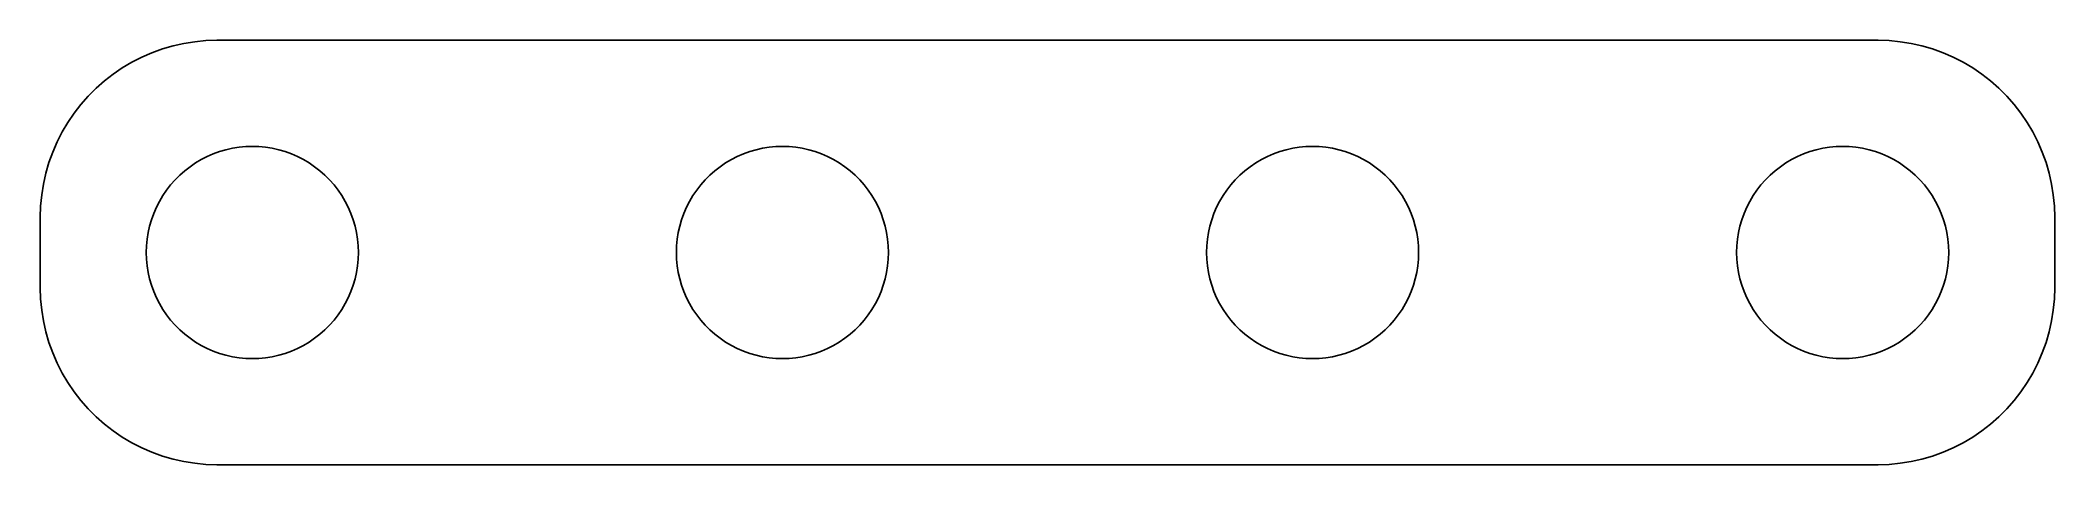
# Model space of a CAD drawing. Header units: metres. Extents: x -28.5 to 28.5, y -6 to 6.
import ezdxf

# ---------------------------------------------------------------- set-up
doc = ezdxf.new("R2010")
doc.units = ezdxf.units.M

msp = doc.modelspace()

# ---------------------------------------------------------------- linework, layer by layer
for p, q in [((-25.0451, 5.75528), (-25.3406, 5.64888)), ((-24.7435, 5.84291), (-25.0451, 5.75528)), ((-24.4369, 5.91144), (-24.7435, 5.84291)), ((-24.1267, 5.96057), (-24.4369, 5.91144)), ((-23.8139, 5.99013), (-24.1267, 5.96057)), ((-23.5, 6), (-23.8139, 5.99013)), ((23.5, 6), (-23.5, 6)), ((23.8139, 5.99013), (23.5, 6)), ((24.1267, 5.96057), (23.8139, 5.99013)), ((24.4369, 5.91144), (24.1267, 5.96057)), ((24.7435, 5.84291), (24.4369, 5.91144)), ((25.0451, 5.75528), (24.7435, 5.84291)), ((25.3406, 5.64888), (25.0451, 5.75528)), ((-26.1791, 5.22163), (-26.4389, 5.04509)), ((-25.9088, 5.38153), (-26.1791, 5.22163)), ((-25.6289, 5.52414), (-25.9088, 5.38153)), ((-25.3406, 5.64888), (-25.6289, 5.52414)), ((25.6289, 5.52414), (25.3406, 5.64888)), ((25.9088, 5.38153), (25.6289, 5.52414)), ((26.1791, 5.22163), (25.9088, 5.38153)), ((26.4389, 5.04509), (26.1791, 5.22163)), ((-26.9227, 4.64484), (-27.1448, 4.42273)), ((-26.6871, 4.85257), (-26.9227, 4.64484)), ((-26.4389, 5.04509), (-26.6871, 4.85257)), ((26.6871, 4.85257), (26.4389, 5.04509)), ((26.9227, 4.64484), (26.6871, 4.85257)), ((27.1448, 4.42273), (26.9227, 4.64484)), ((-27.3526, 4.18712), (-27.5451, 3.93892)), ((-27.1448, 4.42273), (-27.3526, 4.18712)), ((27.3526, 4.18712), (27.1448, 4.42273)), ((27.5451, 3.93892), (27.3526, 4.18712)), ((-27.7216, 3.67914), (-27.8815, 3.40877)), ((-27.5451, 3.93892), (-27.7216, 3.67914)), ((27.7216, 3.67914), (27.5451, 3.93892)), ((27.8815, 3.40877), (27.7216, 3.67914)), ((-28.0241, 3.12889), (-28.1489, 2.84062)), ((-27.8815, 3.40877), (-28.0241, 3.12889)), ((-23.6044, 2.78932), (-23.427, 2.85316)), ((-23.427, 2.85316), (-23.2461, 2.90575)), ((-23.2461, 2.90575), (-23.0621, 2.94685)), ((-23.0621, 2.94685), (-22.876, 2.97633)), ((-22.876, 2.97633), (-22.6884, 2.99408)), ((-22.6884, 2.99408), (-22.5, 3)), ((-22.5, 3), (-22.3116, 2.99408)), ((-22.3116, 2.99408), (-22.124, 2.97633)), ((-22.124, 2.97633), (-21.9379, 2.94685)), ((-21.9379, 2.94685), (-21.7539, 2.90575)), ((-21.7539, 2.90575), (-21.5729, 2.85316)), ((-21.5729, 2.85316), (-21.3956, 2.78932)), ((-8.60437, 2.78932), (-8.42705, 2.85316)), ((-8.42705, 2.85316), (-8.24606, 2.90575)), ((-8.24606, 2.90575), (-8.06213, 2.94685)), ((-8.06213, 2.94685), (-7.87599, 2.97633)), ((-7.87599, 2.97633), (-7.68837, 2.99408)), ((-7.68837, 2.99408), (-7.5, 3)), ((-7.5, 3), (-7.31161, 2.99408)), ((-7.31161, 2.99408), (-7.12399, 2.97633)), ((-7.12399, 2.97633), (-6.93785, 2.94685)), ((-6.93785, 2.94685), (-6.75392, 2.90575)), ((-6.75392, 2.90575), (-6.57294, 2.85316)), ((-6.57294, 2.85316), (-6.39561, 2.78932)), ((6.39561, 2.78932), (6.57294, 2.85316)), ((6.57294, 2.85316), (6.75392, 2.90575)), ((6.75392, 2.90575), (6.93785, 2.94685)), ((6.93785, 2.94685), (7.12399, 2.97633)), ((7.12399, 2.97633), (7.31161, 2.99408)), ((7.31161, 2.99408), (7.5, 3)), ((7.5, 3), (7.68837, 2.99408)), ((7.68837, 2.99408), (7.87599, 2.97633)), ((7.87599, 2.97633), (8.06213, 2.94685)), ((8.06213, 2.94685), (8.24606, 2.90575)), ((8.24606, 2.90575), (8.42705, 2.85316)), ((8.42705, 2.85316), (8.60437, 2.78932)), ((21.3956, 2.78932), (21.5729, 2.85316)), ((21.5729, 2.85316), (21.7539, 2.90575)), ((21.7539, 2.90575), (21.9379, 2.94685)), ((21.9379, 2.94685), (22.124, 2.97633)), ((22.124, 2.97633), (22.3116, 2.99408)), ((22.3116, 2.99408), (22.5, 3)), ((22.5, 3), (22.6884, 2.99408)), ((22.6884, 2.99408), (22.876, 2.97633)), ((22.876, 2.97633), (23.0621, 2.94685)), ((23.0621, 2.94685), (23.2461, 2.90575)), ((23.2461, 2.90575), (23.427, 2.85316)), ((23.427, 2.85316), (23.6044, 2.78932)), ((28.0241, 3.12889), (27.8815, 3.40877)), ((28.1489, 2.84062), (28.0241, 3.12889)), ((-28.2553, 2.54509), (-28.3429, 2.24345)), ((-28.1489, 2.84062), (-28.2553, 2.54509)), ((-24.5536, 2.1869), (-24.4123, 2.31154)), ((-24.4123, 2.31154), (-24.2634, 2.42705)), ((-24.2634, 2.42705), (-24.1075, 2.53297)), ((-24.1075, 2.53297), (-23.9453, 2.62891)), ((-23.9453, 2.62891), (-23.7773, 2.71448)), ((-23.7773, 2.71448), (-23.6044, 2.78932)), ((-21.3956, 2.78932), (-21.2227, 2.71448)), ((-21.2227, 2.71448), (-21.0547, 2.62891)), ((-21.0547, 2.62891), (-20.8925, 2.53297)), ((-20.8925, 2.53297), (-20.7366, 2.42705)), ((-20.7366, 2.42705), (-20.5877, 2.31154)), ((-20.5877, 2.31154), (-20.4464, 2.1869)), ((-9.55363, 2.1869), (-9.41226, 2.31154)), ((-9.41226, 2.31154), (-9.26335, 2.42705)), ((-9.26335, 2.42705), (-9.10747, 2.53297)), ((-9.10747, 2.53297), (-8.94525, 2.62891)), ((-8.94525, 2.62891), (-8.77733, 2.71448)), ((-8.77733, 2.71448), (-8.60437, 2.78932)), ((-6.39561, 2.78932), (-6.22266, 2.71448)), ((-6.22266, 2.71448), (-6.05473, 2.62891)), ((-6.05473, 2.62891), (-5.89252, 2.53297)), ((-5.89252, 2.53297), (-5.73663, 2.42705)), ((-5.73663, 2.42705), (-5.58772, 2.31154)), ((-5.58772, 2.31154), (-5.44635, 2.1869)), ((5.44635, 2.1869), (5.58772, 2.31154)), ((5.58772, 2.31154), (5.73663, 2.42705)), ((5.73663, 2.42705), (5.89252, 2.53297)), ((5.89252, 2.53297), (6.05473, 2.62891)), ((6.05473, 2.62891), (6.22266, 2.71448)), ((6.22266, 2.71448), (6.39561, 2.78932)), ((8.60437, 2.78932), (8.77733, 2.71448)), ((8.77733, 2.71448), (8.94525, 2.62891)), ((8.94525, 2.62891), (9.10747, 2.53297)), ((9.10747, 2.53297), (9.26335, 2.42705)), ((9.26335, 2.42705), (9.41226, 2.31154)), ((9.41226, 2.31154), (9.55363, 2.1869)), ((20.4464, 2.1869), (20.5877, 2.31154)), ((20.5877, 2.31154), (20.7366, 2.42705)), ((20.7366, 2.42705), (20.8925, 2.53297)), ((20.8925, 2.53297), (21.0547, 2.62891)), ((21.0547, 2.62891), (21.2227, 2.71448)), ((21.2227, 2.71448), (21.3956, 2.78932)), ((23.6044, 2.78932), (23.7773, 2.71448)), ((23.7773, 2.71448), (23.9453, 2.62891)), ((23.9453, 2.62891), (24.1075, 2.53297)), ((24.1075, 2.53297), (24.2634, 2.42705)), ((24.2634, 2.42705), (24.4123, 2.31154)), ((24.4123, 2.31154), (24.5536, 2.1869)), ((28.2553, 2.54509), (28.1489, 2.84062)), ((28.3429, 2.24345), (28.2553, 2.54509)), ((-28.4114, 1.9369), (-28.4606, 1.62666)), ((-28.3429, 2.24345), (-28.4114, 1.9369)), ((-25.033, 1.60747), (-24.927, 1.76335)), ((-24.927, 1.76335), (-24.8115, 1.91226)), ((-24.8115, 1.91226), (-24.6869, 2.05363)), ((-24.6869, 2.05363), (-24.5536, 2.1869)), ((-20.4464, 2.1869), (-20.3131, 2.05363)), ((-20.3131, 2.05363), (-20.1884, 1.91226)), ((-20.1884, 1.91226), (-20.0729, 1.76335)), ((-20.0729, 1.76335), (-19.967, 1.60747)), ((-10.033, 1.60747), (-9.92705, 1.76335)), ((-9.92705, 1.76335), (-9.81154, 1.91226)), ((-9.81154, 1.91226), (-9.6869, 2.05363)), ((-9.6869, 2.05363), (-9.55363, 2.1869)), ((-5.44635, 2.1869), (-5.31308, 2.05363)), ((-5.31308, 2.05363), (-5.18845, 1.91226)), ((-5.18845, 1.91226), (-5.07294, 1.76335)), ((-5.07294, 1.76335), (-4.96701, 1.60747)), ((4.96701, 1.60747), (5.07294, 1.76335)), ((5.07294, 1.76335), (5.18845, 1.91226)), ((5.18845, 1.91226), (5.31308, 2.05363)), ((5.31308, 2.05363), (5.44635, 2.1869)), ((9.55363, 2.1869), (9.6869, 2.05363)), ((9.6869, 2.05363), (9.81154, 1.91226)), ((9.81154, 1.91226), (9.92705, 1.76335)), ((9.92705, 1.76335), (10.033, 1.60747)), ((19.967, 1.60747), (20.0729, 1.76335)), ((20.0729, 1.76335), (20.1884, 1.91226)), ((20.1884, 1.91226), (20.3131, 2.05363)), ((20.3131, 2.05363), (20.4464, 2.1869)), ((24.5536, 2.1869), (24.6869, 2.05363)), ((24.6869, 2.05363), (24.8115, 1.91226)), ((24.8115, 1.91226), (24.927, 1.76335)), ((24.927, 1.76335), (25.033, 1.60747)), ((28.4114, 1.9369), (28.3429, 2.24345)), ((28.4606, 1.62666), (28.4114, 1.9369)), ((-28.4901, 1.31395), (-28.5, 1)), ((-28.4606, 1.62666), (-28.4901, 1.31395)), ((-25.2893, 1.10437), (-25.2145, 1.27733)), ((-25.2145, 1.27733), (-25.1289, 1.44525)), ((-25.1289, 1.44525), (-25.033, 1.60747)), ((-19.967, 1.60747), (-19.8711, 1.44525)), ((-19.8711, 1.44525), (-19.7855, 1.27733)), ((-19.7855, 1.27733), (-19.7107, 1.10437)), ((-10.2893, 1.10437), (-10.2145, 1.27733)), ((-10.2145, 1.27733), (-10.1289, 1.44525)), ((-10.1289, 1.44525), (-10.033, 1.60747)), ((-4.96701, 1.60747), (-4.87108, 1.44525)), ((-4.87108, 1.44525), (-4.78551, 1.27733)), ((-4.78551, 1.27733), (-4.71066, 1.10437)), ((4.71066, 1.10437), (4.78551, 1.27733)), ((4.78551, 1.27733), (4.87108, 1.44525)), ((4.87108, 1.44525), (4.96701, 1.60747)), ((10.033, 1.60747), (10.1289, 1.44525)), ((10.1289, 1.44525), (10.2145, 1.27733)), ((10.2145, 1.27733), (10.2893, 1.10437)), ((19.7107, 1.10437), (19.7855, 1.27733)), ((19.7855, 1.27733), (19.8711, 1.44525)), ((19.8711, 1.44525), (19.967, 1.60747)), ((25.033, 1.60747), (25.1289, 1.44525)), ((25.1289, 1.44525), (25.2145, 1.27733)), ((25.2145, 1.27733), (25.2893, 1.10437)), ((28.4901, 1.31395), (28.4606, 1.62666)), ((28.5, 1), (28.4901, 1.31395)), ((-28.5, 1), (-28.5, -1)), ((-25.4469, 0.562134), (-25.4057, 0.746063)), ((-25.4057, 0.746063), (-25.3532, 0.927048)), ((-25.3532, 0.927048), (-25.2893, 1.10437)), ((-19.7107, 1.10437), (-19.6468, 0.927048)), ((-19.6468, 0.927048), (-19.5942, 0.746063)), ((-19.5942, 0.746063), (-19.5531, 0.562134)), ((-10.4469, 0.562134), (-10.4057, 0.746063)), ((-10.4057, 0.746063), (-10.3532, 0.927048)), ((-10.3532, 0.927048), (-10.2893, 1.10437)), ((-4.71066, 1.10437), (-4.64682, 0.927048)), ((-4.64682, 0.927048), (-4.59424, 0.746063)), ((-4.59424, 0.746063), (-4.55313, 0.562134)), ((4.55313, 0.562134), (4.59424, 0.746063)), ((4.59424, 0.746063), (4.64682, 0.927048)), ((4.64682, 0.927048), (4.71066, 1.10437)), ((10.2893, 1.10437), (10.3532, 0.927048)), ((10.3532, 0.927048), (10.4057, 0.746063)), ((10.4057, 0.746063), (10.4469, 0.562134)), ((19.5531, 0.562134), (19.5942, 0.746063)), ((19.5942, 0.746063), (19.6468, 0.927048)), ((19.6468, 0.927048), (19.7107, 1.10437)), ((25.2893, 1.10437), (25.3532, 0.927048)), ((25.3532, 0.927048), (25.4057, 0.746063)), ((25.4057, 0.746063), (25.4469, 0.562134)), ((28.5, -1), (28.5, 1)), ((-25.5, 0), (-25.4941, 0.18837)), ((-25.4941, -0.18837), (-25.5, 0)), ((-25.4941, 0.18837), (-25.4763, 0.375992)), ((-25.4763, 0.375992), (-25.4469, 0.562134)), ((-19.5531, 0.562134), (-19.5237, 0.375992)), ((-19.5237, 0.375992), (-19.5059, 0.18837)), ((-19.5059, 0.18837), (-19.5, 0)), ((-19.5, 0), (-19.5059, -0.18837)), ((-10.5, 0), (-10.4941, 0.18837)), ((-10.4941, -0.18837), (-10.5, 0)), ((-10.4941, 0.18837), (-10.4763, 0.375992)), ((-10.4763, 0.375992), (-10.4469, 0.562134)), ((-4.55313, 0.562134), (-4.52365, 0.375992)), ((-4.52365, 0.375992), (-4.50591, 0.18837)), ((-4.50591, 0.18837), (-4.5, 0)), ((-4.5, 0), (-4.50591, -0.18837)), ((4.5, 0), (4.50591, 0.18837)), ((4.50591, -0.18837), (4.5, 0)), ((4.50591, 0.18837), (4.52365, 0.375992)), ((4.52365, 0.375992), (4.55313, 0.562134)), ((10.4469, 0.562134), (10.4763, 0.375992)), ((10.4763, 0.375992), (10.4941, 0.18837)), ((10.4941, 0.18837), (10.5, 0)), ((10.5, 0), (10.4941, -0.18837)), ((19.5, 0), (19.5059, 0.18837)), ((19.5059, -0.18837), (19.5, 0)), ((19.5059, 0.18837), (19.5237, 0.375992)), ((19.5237, 0.375992), (19.5531, 0.562134)), ((25.4469, 0.562134), (25.4763, 0.375992)), ((25.4763, 0.375992), (25.4941, 0.18837)), ((25.4941, 0.18837), (25.5, 0)), ((25.5, 0), (25.4941, -0.18837)), ((-25.4763, -0.375992), (-25.4941, -0.18837)), ((-25.4469, -0.562134), (-25.4763, -0.375992)), ((-25.4057, -0.746063), (-25.4469, -0.562134)), ((-19.5531, -0.562134), (-19.5942, -0.746063)), ((-19.5237, -0.375992), (-19.5531, -0.562134)), ((-19.5059, -0.18837), (-19.5237, -0.375992)), ((-10.4763, -0.375992), (-10.4941, -0.18837)), ((-10.4469, -0.562134), (-10.4763, -0.375992)), ((-10.4057, -0.746063), (-10.4469, -0.562134)), ((-4.55313, -0.562134), (-4.59424, -0.746063)), ((-4.52365, -0.375992), (-4.55313, -0.562134)), ((-4.50591, -0.18837), (-4.52365, -0.375992)), ((4.52365, -0.375992), (4.50591, -0.18837)), ((4.55313, -0.562134), (4.52365, -0.375992)), ((4.59424, -0.746063), (4.55313, -0.562134)), ((10.4469, -0.562134), (10.4057, -0.746063)), ((10.4763, -0.375992), (10.4469, -0.562134)), ((10.4941, -0.18837), (10.4763, -0.375992)), ((19.5237, -0.375992), (19.5059, -0.18837)), ((19.5531, -0.562134), (19.5237, -0.375992)), ((19.5942, -0.746063), (19.5531, -0.562134)), ((25.4469, -0.562134), (25.4057, -0.746063)), ((25.4763, -0.375992), (25.4469, -0.562134)), ((25.4941, -0.18837), (25.4763, -0.375992)), ((-28.5, -1), (-28.4901, -1.31395)), ((-25.3532, -0.927048), (-25.4057, -0.746063)), ((-25.2893, -1.10437), (-25.3532, -0.927048)), ((-25.2145, -1.27733), (-25.2893, -1.10437)), ((-19.7107, -1.10437), (-19.7855, -1.27733)), ((-19.6468, -0.927048), (-19.7107, -1.10437)), ((-19.5942, -0.746063), (-19.6468, -0.927048)), ((-10.3532, -0.927048), (-10.4057, -0.746063)), ((-10.2893, -1.10437), (-10.3532, -0.927048)), ((-10.2145, -1.27733), (-10.2893, -1.10437)), ((-4.71066, -1.10437), (-4.78551, -1.27733)), ((-4.64682, -0.927048), (-4.71066, -1.10437)), ((-4.59424, -0.746063), (-4.64682, -0.927048)), ((4.64682, -0.927048), (4.59424, -0.746063)), ((4.71066, -1.10437), (4.64682, -0.927048)), ((4.78551, -1.27733), (4.71066, -1.10437)), ((10.2893, -1.10437), (10.2145, -1.27733)), ((10.3532, -0.927048), (10.2893, -1.10437)), ((10.4057, -0.746063), (10.3532, -0.927048)), ((19.6468, -0.927048), (19.5942, -0.746063)), ((19.7107, -1.10437), (19.6468, -0.927048)), ((19.7855, -1.27733), (19.7107, -1.10437)), ((25.2893, -1.10437), (25.2145, -1.27733)), ((25.3532, -0.927048), (25.2893, -1.10437)), ((25.4057, -0.746063), (25.3532, -0.927048)), ((28.4901, -1.31395), (28.5, -1)), ((-28.4901, -1.31395), (-28.4606, -1.62666)), ((-28.4606, -1.62666), (-28.4114, -1.9369)), ((-25.1289, -1.44525), (-25.2145, -1.27733)), ((-25.033, -1.60747), (-25.1289, -1.44525)), ((-24.927, -1.76335), (-25.033, -1.60747)), ((-19.967, -1.60747), (-20.0729, -1.76335)), ((-19.8711, -1.44525), (-19.967, -1.60747)), ((-19.7855, -1.27733), (-19.8711, -1.44525)), ((-10.1289, -1.44525), (-10.2145, -1.27733)), ((-10.033, -1.60747), (-10.1289, -1.44525)), ((-9.92705, -1.76335), (-10.033, -1.60747)), ((-4.96701, -1.60747), (-5.07294, -1.76335)), ((-4.87108, -1.44525), (-4.96701, -1.60747)), ((-4.78551, -1.27733), (-4.87108, -1.44525)), ((4.87108, -1.44525), (4.78551, -1.27733)), ((4.96701, -1.60747), (4.87108, -1.44525)), ((5.07294, -1.76335), (4.96701, -1.60747)), ((10.033, -1.60747), (9.92705, -1.76335)), ((10.1289, -1.44525), (10.033, -1.60747)), ((10.2145, -1.27733), (10.1289, -1.44525)), ((19.8711, -1.44525), (19.7855, -1.27733)), ((19.967, -1.60747), (19.8711, -1.44525)), ((20.0729, -1.76335), (19.967, -1.60747)), ((25.033, -1.60747), (24.927, -1.76335)), ((25.1289, -1.44525), (25.033, -1.60747)), ((25.2145, -1.27733), (25.1289, -1.44525)), ((28.4114, -1.9369), (28.4606, -1.62666)), ((28.4606, -1.62666), (28.4901, -1.31395)), ((-28.4114, -1.9369), (-28.3429, -2.24345)), ((-28.3429, -2.24345), (-28.2553, -2.54509)), ((-24.8115, -1.91226), (-24.927, -1.76335)), ((-24.6869, -2.05363), (-24.8115, -1.91226)), ((-24.5536, -2.1869), (-24.6869, -2.05363)), ((-24.4123, -2.31154), (-24.5536, -2.1869)), ((-20.4464, -2.1869), (-20.5877, -2.31154)), ((-20.3131, -2.05363), (-20.4464, -2.1869)), ((-20.1884, -1.91226), (-20.3131, -2.05363)), ((-20.0729, -1.76335), (-20.1884, -1.91226)), ((-9.81154, -1.91226), (-9.92705, -1.76335)), ((-9.6869, -2.05363), (-9.81154, -1.91226)), ((-9.55363, -2.1869), (-9.6869, -2.05363)), ((-9.41226, -2.31154), (-9.55363, -2.1869)), ((-5.44635, -2.1869), (-5.58772, -2.31154)), ((-5.31308, -2.05363), (-5.44635, -2.1869)), ((-5.18845, -1.91226), (-5.31308, -2.05363)), ((-5.07294, -1.76335), (-5.18845, -1.91226)), ((5.18845, -1.91226), (5.07294, -1.76335)), ((5.31308, -2.05363), (5.18845, -1.91226)), ((5.44635, -2.1869), (5.31308, -2.05363)), ((5.58772, -2.31154), (5.44635, -2.1869)), ((9.55363, -2.1869), (9.41226, -2.31154)), ((9.6869, -2.05363), (9.55363, -2.1869)), ((9.81154, -1.91226), (9.6869, -2.05363)), ((9.92705, -1.76335), (9.81154, -1.91226)), ((20.1884, -1.91226), (20.0729, -1.76335)), ((20.3131, -2.05363), (20.1884, -1.91226)), ((20.4464, -2.1869), (20.3131, -2.05363)), ((20.5877, -2.31154), (20.4464, -2.1869)), ((24.5536, -2.1869), (24.4123, -2.31154)), ((24.6869, -2.05363), (24.5536, -2.1869)), ((24.8115, -1.91226), (24.6869, -2.05363)), ((24.927, -1.76335), (24.8115, -1.91226)), ((28.2553, -2.54509), (28.3429, -2.24345)), ((28.3429, -2.24345), (28.4114, -1.9369)), ((-28.2553, -2.54509), (-28.1489, -2.84062)), ((-28.1489, -2.84062), (-28.0241, -3.12889)), ((-24.2634, -2.42705), (-24.4123, -2.31154)), ((-24.1075, -2.53297), (-24.2634, -2.42705)), ((-23.9453, -2.62891), (-24.1075, -2.53297)), ((-23.7773, -2.71448), (-23.9453, -2.62891)), ((-23.6044, -2.78932), (-23.7773, -2.71448)), ((-23.427, -2.85316), (-23.6044, -2.78932)), ((-21.3956, -2.78932), (-21.5729, -2.85316)), ((-21.2227, -2.71448), (-21.3956, -2.78932)), ((-21.0547, -2.62891), (-21.2227, -2.71448)), ((-20.8925, -2.53297), (-21.0547, -2.62891)), ((-20.7366, -2.42705), (-20.8925, -2.53297)), ((-20.5877, -2.31154), (-20.7366, -2.42705)), ((-9.26335, -2.42705), (-9.41226, -2.31154)), ((-9.10747, -2.53297), (-9.26335, -2.42705)), ((-8.94525, -2.62891), (-9.10747, -2.53297)), ((-8.77733, -2.71448), (-8.94525, -2.62891)), ((-8.60437, -2.78932), (-8.77733, -2.71448)), ((-8.42705, -2.85316), (-8.60437, -2.78932)), ((-6.39561, -2.78932), (-6.57294, -2.85316)), ((-6.22266, -2.71448), (-6.39561, -2.78932)), ((-6.05473, -2.62891), (-6.22266, -2.71448)), ((-5.89252, -2.53297), (-6.05473, -2.62891)), ((-5.73663, -2.42705), (-5.89252, -2.53297)), ((-5.58772, -2.31154), (-5.73663, -2.42705)), ((5.73663, -2.42705), (5.58772, -2.31154)), ((5.89252, -2.53297), (5.73663, -2.42705)), ((6.05473, -2.62891), (5.89252, -2.53297)), ((6.22266, -2.71448), (6.05473, -2.62891)), ((6.39561, -2.78932), (6.22266, -2.71448)), ((6.57294, -2.85316), (6.39561, -2.78932)), ((8.60437, -2.78932), (8.42705, -2.85316)), ((8.77733, -2.71448), (8.60437, -2.78932)), ((8.94525, -2.62891), (8.77733, -2.71448)), ((9.10747, -2.53297), (8.94525, -2.62891)), ((9.26335, -2.42705), (9.10747, -2.53297)), ((9.41226, -2.31154), (9.26335, -2.42705)), ((20.7366, -2.42705), (20.5877, -2.31154)), ((20.8925, -2.53297), (20.7366, -2.42705)), ((21.0547, -2.62891), (20.8925, -2.53297)), ((21.2227, -2.71448), (21.0547, -2.62891)), ((21.3956, -2.78932), (21.2227, -2.71448)), ((21.5729, -2.85316), (21.3956, -2.78932)), ((23.6044, -2.78932), (23.427, -2.85316)), ((23.7773, -2.71448), (23.6044, -2.78932)), ((23.9453, -2.62891), (23.7773, -2.71448)), ((24.1075, -2.53297), (23.9453, -2.62891)), ((24.2634, -2.42705), (24.1075, -2.53297)), ((24.4123, -2.31154), (24.2634, -2.42705)), ((28.0241, -3.12889), (28.1489, -2.84062)), ((28.1489, -2.84062), (28.2553, -2.54509)), ((-28.0241, -3.12889), (-27.8815, -3.40877)), ((-27.8815, -3.40877), (-27.7216, -3.67914)), ((-23.2461, -2.90575), (-23.427, -2.85316)), ((-23.0621, -2.94685), (-23.2461, -2.90575)), ((-22.876, -2.97633), (-23.0621, -2.94685)), ((-22.6884, -2.99408), (-22.876, -2.97633)), ((-22.5, -3), (-22.6884, -2.99408)), ((-22.3116, -2.99408), (-22.5, -3)), ((-22.124, -2.97633), (-22.3116, -2.99408)), ((-21.9379, -2.94685), (-22.124, -2.97633)), ((-21.7539, -2.90575), (-21.9379, -2.94685)), ((-21.5729, -2.85316), (-21.7539, -2.90575)), ((-8.24606, -2.90575), (-8.42705, -2.85316)), ((-8.06213, -2.94685), (-8.24606, -2.90575)), ((-7.87599, -2.97633), (-8.06213, -2.94685)), ((-7.68837, -2.99408), (-7.87599, -2.97633)), ((-7.5, -3), (-7.68837, -2.99408)), ((-7.31161, -2.99408), (-7.5, -3)), ((-7.12399, -2.97633), (-7.31161, -2.99408)), ((-6.93785, -2.94685), (-7.12399, -2.97633)), ((-6.75392, -2.90575), (-6.93785, -2.94685)), ((-6.57294, -2.85316), (-6.75392, -2.90575)), ((6.75392, -2.90575), (6.57294, -2.85316)), ((6.93785, -2.94685), (6.75392, -2.90575)), ((7.12399, -2.97633), (6.93785, -2.94685)), ((7.31161, -2.99408), (7.12399, -2.97633)), ((7.5, -3), (7.31161, -2.99408)), ((7.68837, -2.99408), (7.5, -3)), ((7.87599, -2.97633), (7.68837, -2.99408)), ((8.06213, -2.94685), (7.87599, -2.97633)), ((8.24606, -2.90575), (8.06213, -2.94685)), ((8.42705, -2.85316), (8.24606, -2.90575)), ((21.7539, -2.90575), (21.5729, -2.85316)), ((21.9379, -2.94685), (21.7539, -2.90575)), ((22.124, -2.97633), (21.9379, -2.94685)), ((22.3116, -2.99408), (22.124, -2.97633)), ((22.5, -3), (22.3116, -2.99408)), ((22.6884, -2.99408), (22.5, -3)), ((22.876, -2.97633), (22.6884, -2.99408)), ((23.0621, -2.94685), (22.876, -2.97633)), ((23.2461, -2.90575), (23.0621, -2.94685)), ((23.427, -2.85316), (23.2461, -2.90575)), ((27.7216, -3.67914), (27.8815, -3.40877)), ((27.8815, -3.40877), (28.0241, -3.12889)), ((-27.7216, -3.67914), (-27.5451, -3.93892)), ((-27.5451, -3.93892), (-27.3526, -4.18712)), ((27.3526, -4.18712), (27.5451, -3.93892)), ((27.5451, -3.93892), (27.7216, -3.67914)), ((-27.3526, -4.18712), (-27.1448, -4.42273)), ((-27.1448, -4.42273), (-26.9227, -4.64484)), ((26.9227, -4.64484), (27.1448, -4.42273)), ((27.1448, -4.42273), (27.3526, -4.18712)), ((-26.9227, -4.64484), (-26.6871, -4.85257)), ((-26.6871, -4.85257), (-26.4389, -5.04509)), ((-26.4389, -5.04509), (-26.1791, -5.22163)), ((26.1791, -5.22163), (26.4389, -5.04509)), ((26.4389, -5.04509), (26.6871, -4.85257)), ((26.6871, -4.85257), (26.9227, -4.64484)), ((-26.1791, -5.22163), (-25.9088, -5.38153)), ((-25.9088, -5.38153), (-25.6289, -5.52414)), ((-25.6289, -5.52414), (-25.3406, -5.64888)), ((-25.3406, -5.64888), (-25.0451, -5.75528)), ((25.0451, -5.75528), (25.3406, -5.64888)), ((25.3406, -5.64888), (25.6289, -5.52414)), ((25.6289, -5.52414), (25.9088, -5.38153)), ((25.9088, -5.38153), (26.1791, -5.22163)), ((-25.0451, -5.75528), (-24.7435, -5.84291)), ((-24.7435, -5.84291), (-24.4369, -5.91144)), ((-24.4369, -5.91144), (-24.1267, -5.96057)), ((-24.1267, -5.96057), (-23.8139, -5.99013)), ((-23.8139, -5.99013), (-23.5, -6)), ((-23.5, -6), (23.5, -6)), ((23.5, -6), (23.8139, -5.99013)), ((23.8139, -5.99013), (24.1267, -5.96057)), ((24.1267, -5.96057), (24.4369, -5.91144)), ((24.4369, -5.91144), (24.7435, -5.84291)), ((24.7435, -5.84291), (25.0451, -5.75528))]:
    msp.add_line(p, q)

doc.saveas('drawing.dxf')
